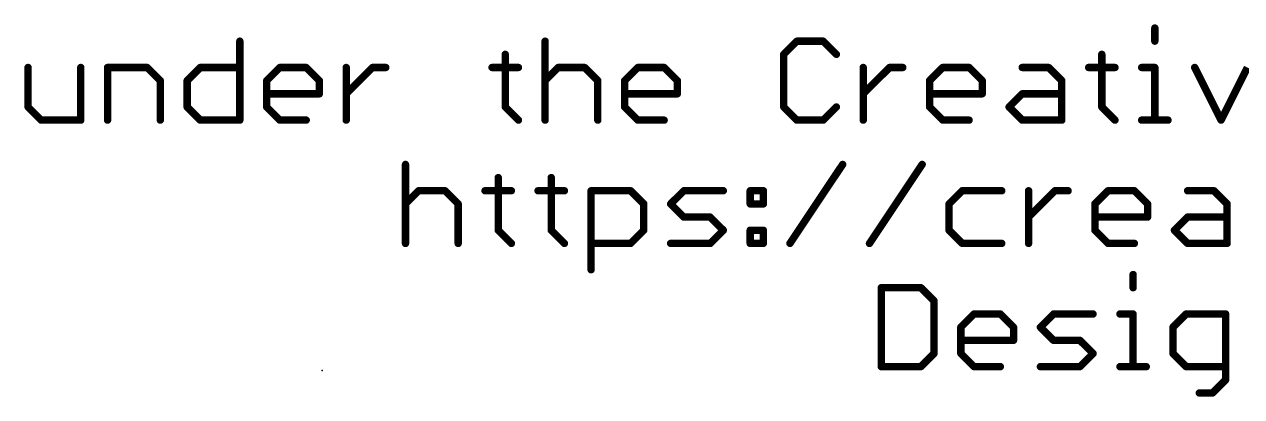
# Model space of a CAD drawing. Extents: x -15 to 92, y -11 to 29.
# Drawn here: x -1.05 to 24, y -10.7 to -3.03 of the extents above; entities that cross this region are included whole.
import ezdxf

# ---------------------------------------------------------------- set-up
doc = ezdxf.new("R2010")
doc.units = 0
doc.layers.add('23', color=7, linetype='CONTINUOUS')
doc.layers.add('51', color=253, linetype='CONTINUOUS')

msp = doc.modelspace()

# ---------------------------------------------------------------- linework, layer by layer
at = {"layer": '23'}
msp.add_point((5.08, -10.16), dxfattribs=at)
at = {"layer": '51', "const_width": 0.1524}
for points in [[(22.2162, -3.1056), (22.2162, -3.3768)], [(3.3839, -3.3768), (3.3839, -5.0038)], [(9.6664, -3.3768), (9.6664, -5.0038)], [(14.849, -3.3768), (14.5779, -3.648)], [(15.3914, -3.3768), (14.849, -3.3768)], [(15.6625, -3.648), (15.3914, -3.3768)], [(8.8461, -3.648), (8.8461, -4.7326)], [(14.5779, -3.648), (14.5779, -4.7326)], [(21.1248, -3.648), (21.1248, -4.7326)], [(-0.9751, -3.9191), (-0.9751, -4.7326)], [(0.1095, -5.0038), (0.1095, -3.9191)], [(0.662, -5.0038), (0.662, -3.9191)], [(0.662, -3.9191), (1.4755, -3.9191)], [(1.4755, -3.9191), (1.7467, -4.1903)], [(2.2992, -4.1903), (2.5704, -3.9191)], [(2.5704, -3.9191), (3.3839, -3.9191)], [(3.9364, -4.1903), (4.2075, -3.9191)], [(4.2075, -3.9191), (4.7499, -3.9191)], [(4.7499, -3.9191), (5.021, -4.1903)], [(5.5735, -5.0038), (5.5735, -3.9191)], [(5.5735, -4.4615), (6.1158, -3.9191)], [(6.1158, -3.9191), (6.387, -3.9191)], [(8.575, -3.9191), (9.1173, -3.9191)], [(9.6664, -4.1903), (9.9376, -3.9191)], [(9.9376, -3.9191), (10.4799, -3.9191)], [(10.4799, -3.9191), (10.7511, -4.1903)], [(11.3036, -4.1903), (11.5747, -3.9191)], [(11.5747, -3.9191), (12.1171, -3.9191)], [(12.1171, -3.9191), (12.3882, -4.1903)], [(16.215, -5.0038), (16.215, -3.9191)], [(16.215, -4.4615), (16.7574, -3.9191)], [(16.7574, -3.9191), (17.0285, -3.9191)], [(17.5793, -4.1903), (17.8505, -3.9191)], [(17.8505, -3.9191), (18.3928, -3.9191)], [(18.3928, -3.9191), (18.664, -4.1903)], [(19.4876, -3.9191), (20.03, -3.9191)], [(20.03, -3.9191), (20.3011, -4.1903)], [(20.8536, -3.9191), (21.396, -3.9191)], [(21.9451, -3.9191), (22.2162, -3.9191)], [(22.2162, -3.9191), (22.2162, -5.0038)], [(23.0365, -3.9191), (23.5788, -5.0038)], [(23.5788, -5.0038), (24.1212, -3.9191)], [(1.7467, -4.1903), (1.7467, -5.0038)], [(2.2992, -4.7326), (2.2992, -4.1903)], [(3.9364, -4.7326), (3.9364, -4.1903)], [(5.021, -4.1903), (5.021, -4.4615)], [(10.7511, -4.1903), (10.7511, -5.0038)], [(11.3036, -4.7326), (11.3036, -4.1903)], [(12.3882, -4.1903), (12.3882, -4.4615)], [(17.5793, -4.7326), (17.5793, -4.1903)], [(18.664, -4.1903), (18.664, -4.4615)], [(20.3011, -4.1903), (20.3011, -5.0038)], [(5.021, -4.4615), (3.9364, -4.4615)], [(12.3882, -4.4615), (11.3036, -4.4615)], [(18.664, -4.4615), (17.5793, -4.4615)], [(19.2165, -4.7326), (19.4876, -4.4615)], [(19.4876, -4.4615), (20.3011, -4.4615)], [(-0.9751, -4.7326), (-0.704, -5.0038)], [(2.5704, -5.0038), (2.2992, -4.7326)], [(4.2075, -5.0038), (3.9364, -4.7326)], [(8.8461, -4.7326), (9.1173, -5.0038)], [(11.5747, -5.0038), (11.3036, -4.7326)], [(14.5779, -4.7326), (14.849, -5.0038)], [(15.3914, -5.0038), (15.6625, -4.7326)], [(17.8505, -5.0038), (17.5793, -4.7326)], [(19.4876, -5.0038), (19.2165, -4.7326)], [(21.1248, -4.7326), (21.396, -5.0038)], [(-0.704, -5.0038), (0.1095, -5.0038)], [(3.3839, -5.0038), (2.5704, -5.0038)], [(4.7499, -5.0038), (4.2075, -5.0038)], [(12.1171, -5.0038), (11.5747, -5.0038)], [(14.849, -5.0038), (15.3914, -5.0038)], [(18.3928, -5.0038), (17.8505, -5.0038)], [(20.3011, -5.0038), (19.4876, -5.0038)], [(21.9451, -5.0038), (22.4874, -5.0038)], [(6.7934, -5.9168), (6.7934, -7.5438)], [(14.7063, -7.5438), (15.7909, -5.9168)], [(16.3434, -7.5438), (17.4281, -5.9168)], [(8.7017, -6.188), (8.7017, -7.2726)], [(9.7931, -6.188), (9.7931, -7.2726)], [(6.7934, -6.7303), (7.0645, -6.4591)], [(7.0645, -6.4591), (7.6069, -6.4591)], [(7.6069, -6.4591), (7.878, -6.7303)], [(8.4305, -6.4591), (8.9728, -6.4591)], [(9.522, -6.4591), (10.0643, -6.4591)], [(10.6134, -8.0861), (10.6134, -6.4591)], [(10.6134, -6.4591), (11.4269, -6.4591)], [(11.4269, -6.4591), (11.698, -6.7303)], [(12.2505, -6.7303), (12.5217, -6.4591)], [(12.5217, -6.4591), (13.3352, -6.4591)], [(13.8877, -6.4591), (14.1589, -6.4591)], [(13.8877, -6.7303), (13.8877, -6.4591)], [(14.1589, -6.4591), (14.1589, -6.7303)], [(18.2518, -6.4591), (17.9806, -6.7303)], [(19.0653, -6.4591), (18.2518, -6.4591)], [(19.6177, -7.5438), (19.6177, -6.4591)], [(19.6177, -7.0015), (20.1601, -6.4591)], [(20.1601, -6.4591), (20.4312, -6.4591)], [(20.982, -6.7303), (21.2532, -6.4591)], [(21.2532, -6.4591), (21.7955, -6.4591)], [(21.7955, -6.4591), (22.0667, -6.7303)], [(22.8904, -6.4591), (23.4327, -6.4591)], [(23.4327, -6.4591), (23.7039, -6.7303)], [(7.878, -6.7303), (7.878, -7.5438)], [(11.698, -6.7303), (11.698, -7.2726)], [(12.5217, -7.0015), (12.2505, -6.7303)], [(14.1589, -6.7303), (13.8877, -6.7303)], [(17.9806, -6.7303), (17.9806, -7.2726)], [(20.982, -7.2726), (20.982, -6.7303)], [(22.0667, -6.7303), (22.0667, -7.0015)], [(23.7039, -6.7303), (23.7039, -7.5438)], [(13.064, -7.0015), (12.5217, -7.0015)], [(13.3352, -7.2726), (13.064, -7.0015)], [(22.0667, -7.0015), (20.982, -7.0015)], [(22.6192, -7.2726), (22.8904, -7.0015)], [(22.8904, -7.0015), (23.7039, -7.0015)], [(8.7017, -7.2726), (8.9728, -7.5438)], [(9.7931, -7.2726), (10.0643, -7.5438)], [(11.698, -7.2726), (11.4269, -7.5438)], [(13.064, -7.5438), (13.3352, -7.2726)], [(13.8877, -7.2726), (14.1589, -7.2726)], [(13.8877, -7.5438), (13.8877, -7.2726)], [(14.1589, -7.2726), (14.1589, -7.5438)], [(17.9806, -7.2726), (18.2518, -7.5438)], [(21.2532, -7.5438), (20.982, -7.2726)], [(22.8904, -7.5438), (22.6192, -7.2726)], [(11.4269, -7.5438), (10.6134, -7.5438)], [(12.2505, -7.5438), (13.064, -7.5438)], [(14.1589, -7.5438), (13.8877, -7.5438)], [(18.2518, -7.5438), (19.0653, -7.5438)], [(21.7955, -7.5438), (21.2532, -7.5438)], [(23.7039, -7.5438), (22.8904, -7.5438)], [(21.7688, -8.1856), (21.7688, -8.4568)], [(16.5862, -8.4568), (16.5862, -10.0838)], [(17.3997, -8.4568), (16.5862, -8.4568)], [(17.6709, -8.728), (17.3997, -8.4568)], [(17.6709, -9.8126), (17.6709, -8.728)], [(18.2234, -9.2703), (18.4945, -8.9991)], [(18.4945, -8.9991), (19.0369, -8.9991)], [(19.0369, -8.9991), (19.308, -9.2703)], [(19.8605, -9.2703), (20.1317, -8.9991)], [(20.1317, -8.9991), (20.9452, -8.9991)], [(21.4977, -8.9991), (21.7688, -8.9991)], [(21.7688, -8.9991), (21.7688, -10.0838)], [(22.8603, -8.9991), (22.5891, -9.2703)], [(23.6738, -8.9991), (22.8603, -8.9991)], [(23.6738, -10.355), (23.6738, -8.9991)], [(18.2234, -9.8126), (18.2234, -9.2703)], [(19.308, -9.2703), (19.308, -9.5415)], [(20.1317, -9.5415), (19.8605, -9.2703)], [(22.5891, -9.2703), (22.5891, -9.8126)], [(19.308, -9.5415), (18.2234, -9.5415)], [(20.674, -9.5415), (20.1317, -9.5415)], [(20.9452, -9.8126), (20.674, -9.5415)], [(17.3997, -10.0838), (17.6709, -9.8126)], [(18.4945, -10.0838), (18.2234, -9.8126)], [(20.674, -10.0838), (20.9452, -9.8126)], [(22.5891, -9.8126), (22.8603, -10.0838)], [(16.5862, -10.0838), (17.3997, -10.0838)], [(19.0369, -10.0838), (18.4945, -10.0838)], [(19.8605, -10.0838), (20.674, -10.0838)], [(21.4977, -10.0838), (22.04, -10.0838)], [(22.8603, -10.0838), (23.6738, -10.0838)], [(23.4026, -10.6261), (23.6738, -10.355)], [(23.1314, -10.6261), (23.4026, -10.6261)]]:
    msp.add_lwpolyline(points, dxfattribs=at)
at = {"layer": '51', "const_width": 0.0762}
for points in [[(22.2543, -3.1056, 1), (22.1781, -3.1056)], [(3.422, -3.3768, 1), (3.3458, -3.3768)], [(9.7045, -3.3768, 1), (9.6283, -3.3768)], [(14.849, -3.3387, 1), (14.849, -3.4149)], [(14.876, -3.4038, 1), (14.8221, -3.3499)], [(15.4183, -3.3499, 1), (15.3644, -3.4038)], [(15.3914, -3.4149, 1), (15.3914, -3.3387)], [(22.1781, -3.3768, 1), (22.2543, -3.3768)], [(8.8842, -3.648, 1), (8.808, -3.648)], [(14.5509, -3.621, 1), (14.6048, -3.6749)], [(14.616, -3.648, 1), (14.5398, -3.648)], [(15.6356, -3.6749, 1), (15.6895, -3.621)], [(21.1629, -3.648, 1), (21.0867, -3.648)], [(-0.937, -3.9191, 1), (-1.0132, -3.9191)], [(0.1476, -3.9191, 1), (0.0714, -3.9191)], [(0.7001, -3.9191, 1), (0.6239, -3.9191)], [(0.662, -3.881, 1), (0.662, -3.9572)], [(1.5025, -3.8922, 1), (1.4486, -3.9461)], [(1.4755, -3.9572, 1), (1.4755, -3.881)], [(2.5704, -3.881, 1), (2.5704, -3.9572)], [(2.5973, -3.9461, 1), (2.5434, -3.8922)], [(3.3839, -3.9572, 1), (3.3839, -3.881)], [(4.2075, -3.881, 1), (4.2075, -3.9572)], [(4.2345, -3.9461, 1), (4.1806, -3.8922)], [(4.7768, -3.8922, 1), (4.7229, -3.9461)], [(4.7499, -3.9572, 1), (4.7499, -3.881)], [(5.6116, -3.9191, 1), (5.5354, -3.9191)], [(6.1158, -3.881, 1), (6.1158, -3.9572)], [(6.1428, -3.9461, 1), (6.0889, -3.8922)], [(6.387, -3.9572, 1), (6.387, -3.881)], [(8.575, -3.881, 1), (8.575, -3.9572)], [(9.1173, -3.9572, 1), (9.1173, -3.881)], [(9.9376, -3.881, 1), (9.9376, -3.9572)], [(9.9645, -3.9461, 1), (9.9106, -3.8922)], [(10.5068, -3.8922, 1), (10.453, -3.9461)], [(10.4799, -3.9572, 1), (10.4799, -3.881)], [(11.5747, -3.881, 1), (11.5747, -3.9572)], [(11.6017, -3.9461, 1), (11.5478, -3.8922)], [(12.144, -3.8922, 1), (12.0901, -3.9461)], [(12.1171, -3.9572, 1), (12.1171, -3.881)], [(16.2531, -3.9191, 1), (16.1769, -3.9191)], [(16.7574, -3.881, 1), (16.7574, -3.9572)], [(16.7843, -3.9461, 1), (16.7304, -3.8922)], [(17.0285, -3.9572, 1), (17.0285, -3.881)], [(17.8505, -3.881, 1), (17.8505, -3.9572)], [(17.8774, -3.9461, 1), (17.8235, -3.8922)], [(18.4198, -3.8922, 1), (18.3659, -3.9461)], [(18.3928, -3.9572, 1), (18.3928, -3.881)], [(19.4876, -3.881, 1), (19.4876, -3.9572)], [(20.0569, -3.8922, 1), (20.003, -3.9461)], [(20.03, -3.9572, 1), (20.03, -3.881)], [(20.8536, -3.881, 1), (20.8536, -3.9572)], [(21.396, -3.9572, 1), (21.396, -3.881)], [(21.9451, -3.881, 1), (21.9451, -3.9572)], [(22.2543, -3.9191, 1), (22.1781, -3.9191)], [(22.2162, -3.9572, 1), (22.2162, -3.881)], [(23.0706, -3.9021, 1), (23.0024, -3.9362)], [(1.7848, -4.1903, 1), (1.7086, -4.1903)], [(1.7198, -4.2172, 1), (1.7736, -4.1634)], [(2.3373, -4.1903, 1), (2.2611, -4.1903)], [(2.2723, -4.1634, 1), (2.3261, -4.2172)], [(3.9745, -4.1903, 1), (3.8983, -4.1903)], [(3.9094, -4.1634, 1), (3.9633, -4.2172)], [(5.0591, -4.1903, 1), (4.9829, -4.1903)], [(4.9941, -4.2172, 1), (5.048, -4.1634)], [(9.6395, -4.1634, 1), (9.6933, -4.2172)], [(10.7892, -4.1903, 1), (10.713, -4.1903)], [(10.7241, -4.2172, 1), (10.778, -4.1634)], [(11.3417, -4.1903, 1), (11.2655, -4.1903)], [(11.2766, -4.1634, 1), (11.3305, -4.2172)], [(12.4263, -4.1903, 1), (12.3501, -4.1903)], [(12.3613, -4.2172, 1), (12.4152, -4.1634)], [(17.6174, -4.1903, 1), (17.5412, -4.1903)], [(17.5524, -4.1634, 1), (17.6063, -4.2172)], [(18.7021, -4.1903, 1), (18.6259, -4.1903)], [(18.637, -4.2172, 1), (18.6909, -4.1634)], [(20.3392, -4.1903, 1), (20.263, -4.1903)], [(20.2742, -4.2172, 1), (20.3281, -4.1634)], [(3.9364, -4.4234, 1), (3.9364, -4.4996)], [(4.9829, -4.4615, 1), (5.0591, -4.4615)], [(5.021, -4.4996, 1), (5.021, -4.4234)], [(5.5466, -4.4345, 1), (5.6005, -4.4884)], [(11.3036, -4.4234, 1), (11.3036, -4.4996)], [(12.3501, -4.4615, 1), (12.4263, -4.4615)], [(12.3882, -4.4996, 1), (12.3882, -4.4234)], [(16.1881, -4.4345, 1), (16.242, -4.4884)], [(17.5793, -4.4234, 1), (17.5793, -4.4996)], [(18.6259, -4.4615, 1), (18.7021, -4.4615)], [(18.664, -4.4996, 1), (18.664, -4.4234)], [(19.4876, -4.4234, 1), (19.4876, -4.4996)], [(19.5146, -4.4884, 1), (19.4607, -4.4345)], [(20.3011, -4.4996, 1), (20.3011, -4.4234)], [(-0.9482, -4.7057, 1), (-1.0021, -4.7596)], [(-1.0132, -4.7326, 1), (-0.937, -4.7326)], [(2.3261, -4.7057, 1), (2.2723, -4.7596)], [(2.2611, -4.7326, 1), (2.3373, -4.7326)], [(3.9633, -4.7057, 1), (3.9094, -4.7596)], [(3.8983, -4.7326, 1), (3.9745, -4.7326)], [(8.8731, -4.7057, 1), (8.8192, -4.7596)], [(8.808, -4.7326, 1), (8.8842, -4.7326)], [(11.3305, -4.7057, 1), (11.2766, -4.7596)], [(11.2655, -4.7326, 1), (11.3417, -4.7326)], [(14.6048, -4.7057, 1), (14.5509, -4.7596)], [(14.5398, -4.7326, 1), (14.616, -4.7326)], [(15.6895, -4.7596, 1), (15.6356, -4.7057)], [(17.6063, -4.7057, 1), (17.5524, -4.7596)], [(17.5412, -4.7326, 1), (17.6174, -4.7326)], [(19.2434, -4.7057, 1), (19.1895, -4.7596)], [(19.1895, -4.7057, 1), (19.2434, -4.7596)], [(21.1517, -4.7057, 1), (21.0979, -4.7596)], [(21.0867, -4.7326, 1), (21.1629, -4.7326)], [(-0.704, -4.9657, 1), (-0.704, -5.0419)], [(-0.7309, -5.0307, 1), (-0.677, -4.9769)], [(0.0714, -5.0038, 1), (0.1476, -5.0038)], [(0.1095, -5.0419, 1), (0.1095, -4.9657)], [(0.6239, -5.0038, 1), (0.7001, -5.0038)], [(1.7086, -5.0038, 1), (1.7848, -5.0038)], [(2.5704, -4.9657, 1), (2.5704, -5.0419)], [(2.5434, -5.0307, 1), (2.5973, -4.9769)], [(3.3458, -5.0038, 1), (3.422, -5.0038)], [(3.3839, -5.0419, 1), (3.3839, -4.9657)], [(4.2075, -4.9657, 1), (4.2075, -5.0419)], [(4.1806, -5.0307, 1), (4.2345, -4.9769)], [(4.7499, -5.0419, 1), (4.7499, -4.9657)], [(5.5354, -5.0038, 1), (5.6116, -5.0038)], [(9.0904, -5.0307, 1), (9.1442, -4.9769)], [(9.6283, -5.0038, 1), (9.7045, -5.0038)], [(10.713, -5.0038, 1), (10.7892, -5.0038)], [(11.5747, -4.9657, 1), (11.5747, -5.0419)], [(11.5478, -5.0307, 1), (11.6017, -4.9769)], [(12.1171, -5.0419, 1), (12.1171, -4.9657)], [(14.849, -4.9657, 1), (14.849, -5.0419)], [(14.8221, -5.0307, 1), (14.876, -4.9769)], [(15.3644, -4.9769, 1), (15.4183, -5.0307)], [(15.3914, -5.0419, 1), (15.3914, -4.9657)], [(16.1769, -5.0038, 1), (16.2531, -5.0038)], [(17.8505, -4.9657, 1), (17.8505, -5.0419)], [(17.8235, -5.0307, 1), (17.8774, -4.9769)], [(18.3928, -5.0419, 1), (18.3928, -4.9657)], [(19.4876, -4.9657, 1), (19.4876, -5.0419)], [(19.4607, -5.0307, 1), (19.5146, -4.9769)], [(20.263, -5.0038, 1), (20.3392, -5.0038)], [(20.3011, -5.0419, 1), (20.3011, -4.9657)], [(21.369, -5.0307, 1), (21.4229, -4.9769)], [(21.9451, -4.9657, 1), (21.9451, -5.0419)], [(22.1781, -5.0038, 1), (22.2543, -5.0038)], [(22.4874, -5.0419, 1), (22.4874, -4.9657)], [(23.5448, -4.9868, 1), (23.6129, -5.0208)], [(23.5448, -5.0208, 1), (23.6129, -4.9868)], [(6.8315, -5.9168, 1), (6.7553, -5.9168)], [(15.8226, -5.9379, 1), (15.7592, -5.8957)], [(17.4598, -5.9379, 1), (17.3964, -5.8957)], [(8.7398, -6.188, 1), (8.6636, -6.188)], [(9.8312, -6.188, 1), (9.755, -6.188)], [(7.0645, -6.421, 1), (7.0645, -6.4972)], [(7.0915, -6.4861, 1), (7.0376, -6.4322)], [(7.6338, -6.4322, 1), (7.5799, -6.4861)], [(7.6069, -6.4972, 1), (7.6069, -6.421)], [(8.4305, -6.421, 1), (8.4305, -6.4972)], [(8.9728, -6.4972, 1), (8.9728, -6.421)], [(9.522, -6.421, 1), (9.522, -6.4972)], [(10.0643, -6.4972, 1), (10.0643, -6.421)], [(10.6515, -6.4591, 1), (10.5753, -6.4591)], [(10.6134, -6.421, 1), (10.6134, -6.4972)], [(11.4538, -6.4322, 1), (11.3999, -6.4861)], [(11.4269, -6.4972, 1), (11.4269, -6.421)], [(12.5217, -6.421, 1), (12.5217, -6.4972)], [(12.5486, -6.4861, 1), (12.4948, -6.4322)], [(13.3352, -6.4972, 1), (13.3352, -6.421)], [(13.8877, -6.421, 1), (13.8877, -6.4972)], [(13.9258, -6.4591, 1), (13.8496, -6.4591)], [(14.197, -6.4591, 1), (14.1208, -6.4591)], [(14.1589, -6.4972, 1), (14.1589, -6.421)], [(18.2518, -6.421, 1), (18.2518, -6.4972)], [(18.2787, -6.4861, 1), (18.2248, -6.4322)], [(19.0653, -6.4972, 1), (19.0653, -6.421)], [(19.6558, -6.4591, 1), (19.5796, -6.4591)], [(20.1601, -6.421, 1), (20.1601, -6.4972)], [(20.187, -6.4861, 1), (20.1331, -6.4322)], [(20.4312, -6.4972, 1), (20.4312, -6.421)], [(21.2532, -6.421, 1), (21.2532, -6.4972)], [(21.2801, -6.4861, 1), (21.2263, -6.4322)], [(21.8225, -6.4322, 1), (21.7686, -6.4861)], [(21.7955, -6.4972, 1), (21.7955, -6.421)], [(22.8904, -6.421, 1), (22.8904, -6.4972)], [(23.4596, -6.4322, 1), (23.4058, -6.4861)], [(23.4327, -6.4972, 1), (23.4327, -6.421)], [(6.7664, -6.7034, 1), (6.8203, -6.7572)], [(7.9161, -6.7303, 1), (7.8399, -6.7303)], [(7.8511, -6.7572, 1), (7.905, -6.7034)], [(11.7361, -6.7303, 1), (11.6599, -6.7303)], [(11.6711, -6.7572, 1), (11.725, -6.7034)], [(12.2775, -6.7034, 1), (12.2236, -6.7572)], [(12.2236, -6.7034, 1), (12.2775, -6.7572)], [(13.8877, -6.6922, 1), (13.8877, -6.7684)], [(13.8496, -6.7303, 1), (13.9258, -6.7303)], [(14.1208, -6.7303, 1), (14.197, -6.7303)], [(14.1589, -6.7684, 1), (14.1589, -6.6922)], [(18.0187, -6.7303, 1), (17.9425, -6.7303)], [(17.9536, -6.7034, 1), (18.0075, -6.7572)], [(21.0201, -6.7303, 1), (20.9439, -6.7303)], [(20.9551, -6.7034, 1), (21.009, -6.7572)], [(22.1048, -6.7303, 1), (22.0286, -6.7303)], [(22.0398, -6.7572, 1), (22.0936, -6.7034)], [(23.742, -6.7303, 1), (23.6658, -6.7303)], [(23.6769, -6.7572, 1), (23.7308, -6.7034)], [(12.5217, -6.9634, 1), (12.5217, -7.0396)], [(12.4948, -7.0284, 1), (12.5486, -6.9745)], [(13.091, -6.9745, 1), (13.0371, -7.0284)], [(13.064, -7.0396, 1), (13.064, -6.9634)], [(19.5908, -6.9745, 1), (19.6447, -7.0284)], [(20.982, -6.9634, 1), (20.982, -7.0396)], [(22.0286, -7.0015, 1), (22.1048, -7.0015)], [(22.0667, -7.0396, 1), (22.0667, -6.9634)], [(22.8904, -6.9634, 1), (22.8904, -7.0396)], [(22.9173, -7.0284, 1), (22.8634, -6.9745)], [(23.7039, -7.0396, 1), (23.7039, -6.9634)], [(8.7286, -7.2457, 1), (8.6747, -7.2996)], [(8.6636, -7.2726, 1), (8.7398, -7.2726)], [(9.8201, -7.2457, 1), (9.7662, -7.2996)], [(9.755, -7.2726, 1), (9.8312, -7.2726)], [(11.6599, -7.2726, 1), (11.7361, -7.2726)], [(11.725, -7.2996, 1), (11.6711, -7.2457)], [(13.3621, -7.2996, 1), (13.3083, -7.2457)], [(13.3083, -7.2996, 1), (13.3621, -7.2457)], [(13.8877, -7.2345, 1), (13.8877, -7.3107)], [(13.9258, -7.2726, 1), (13.8496, -7.2726)], [(14.197, -7.2726, 1), (14.1208, -7.2726)], [(14.1589, -7.3107, 1), (14.1589, -7.2345)], [(18.0075, -7.2457, 1), (17.9536, -7.2996)], [(17.9425, -7.2726, 1), (18.0187, -7.2726)], [(21.009, -7.2457, 1), (20.9551, -7.2996)], [(20.9439, -7.2726, 1), (21.0201, -7.2726)], [(22.6461, -7.2457, 1), (22.5923, -7.2996)], [(22.5923, -7.2457, 1), (22.6461, -7.2996)], [(6.7553, -7.5438, 1), (6.8315, -7.5438)], [(7.8399, -7.5438, 1), (7.9161, -7.5438)], [(8.9459, -7.5707, 1), (8.9998, -7.5169)], [(10.0373, -7.5707, 1), (10.0912, -7.5169)], [(10.6134, -7.5057, 1), (10.6134, -7.5819)], [(11.3999, -7.5169, 1), (11.4538, -7.5707)], [(11.4269, -7.5819, 1), (11.4269, -7.5057)], [(12.2505, -7.5057, 1), (12.2505, -7.5819)], [(13.0371, -7.5169, 1), (13.091, -7.5707)], [(13.064, -7.5819, 1), (13.064, -7.5057)], [(13.8877, -7.5057, 1), (13.8877, -7.5819)], [(13.8496, -7.5438, 1), (13.9258, -7.5438)], [(14.1208, -7.5438, 1), (14.197, -7.5438)], [(14.1589, -7.5819, 1), (14.1589, -7.5057)], [(14.6746, -7.5227, 1), (14.738, -7.5649)], [(16.3117, -7.5227, 1), (16.3751, -7.5649)], [(18.2518, -7.5057, 1), (18.2518, -7.5819)], [(18.2248, -7.5707, 1), (18.2787, -7.5169)], [(19.0653, -7.5819, 1), (19.0653, -7.5057)], [(19.5796, -7.5438, 1), (19.6558, -7.5438)], [(21.2532, -7.5057, 1), (21.2532, -7.5819)], [(21.2263, -7.5707, 1), (21.2801, -7.5169)], [(21.7955, -7.5819, 1), (21.7955, -7.5057)], [(22.8904, -7.5057, 1), (22.8904, -7.5819)], [(22.8634, -7.5707, 1), (22.9173, -7.5169)], [(23.6658, -7.5438, 1), (23.742, -7.5438)], [(23.7039, -7.5819, 1), (23.7039, -7.5057)], [(10.5753, -8.0861, 1), (10.6515, -8.0861)], [(21.8069, -8.1856, 1), (21.7307, -8.1856)], [(16.6243, -8.4568, 1), (16.5481, -8.4568)], [(16.5862, -8.4187, 1), (16.5862, -8.4949)], [(17.4266, -8.4299, 1), (17.3728, -8.4838)], [(17.3997, -8.4949, 1), (17.3997, -8.4187)], [(21.7307, -8.4568, 1), (21.8069, -8.4568)], [(17.709, -8.728, 1), (17.6328, -8.728)], [(17.6439, -8.7549, 1), (17.6978, -8.701)], [(18.4945, -8.961, 1), (18.4945, -9.0372)], [(18.5215, -9.0261, 1), (18.4676, -8.9722)], [(19.0638, -8.9722, 1), (19.0099, -9.0261)], [(19.0369, -9.0372, 1), (19.0369, -8.961)], [(20.1317, -8.961, 1), (20.1317, -9.0372)], [(20.1586, -9.0261, 1), (20.1047, -8.9722)], [(20.9452, -9.0372, 1), (20.9452, -8.961)], [(21.4977, -8.961, 1), (21.4977, -9.0372)], [(21.8069, -8.9991, 1), (21.7307, -8.9991)], [(21.7688, -9.0372, 1), (21.7688, -8.961)], [(22.8603, -8.961, 1), (22.8603, -9.0372)], [(22.8872, -9.0261, 1), (22.8333, -8.9722)], [(23.7119, -8.9991, 1), (23.6357, -8.9991)], [(23.6738, -9.0372, 1), (23.6738, -8.961)], [(18.2615, -9.2703, 1), (18.1853, -9.2703)], [(18.1964, -9.2434, 1), (18.2503, -9.2972)], [(19.3461, -9.2703, 1), (19.2699, -9.2703)], [(19.2811, -9.2972, 1), (19.335, -9.2434)], [(19.8875, -9.2434, 1), (19.8336, -9.2972)], [(19.8336, -9.2434, 1), (19.8875, -9.2972)], [(22.6272, -9.2703, 1), (22.551, -9.2703)], [(22.5622, -9.2434, 1), (22.616, -9.2972)], [(18.2234, -9.5034, 1), (18.2234, -9.5796)], [(19.2699, -9.5415, 1), (19.3461, -9.5415)], [(19.308, -9.5796, 1), (19.308, -9.5034)], [(20.1317, -9.5034, 1), (20.1317, -9.5796)], [(20.1047, -9.5684, 1), (20.1586, -9.5145)], [(20.7009, -9.5145, 1), (20.6471, -9.5684)], [(20.674, -9.5796, 1), (20.674, -9.5034)], [(17.6978, -9.8396, 1), (17.6439, -9.7857)], [(18.2503, -9.7857, 1), (18.1964, -9.8396)], [(20.9721, -9.8396, 1), (20.9182, -9.7857)], [(20.9182, -9.8396, 1), (20.9721, -9.7857)], [(22.616, -9.7857, 1), (22.5622, -9.8396)], [(16.5862, -10.0457, 1), (16.5862, -10.1219)], [(17.3728, -10.0569, 1), (17.4266, -10.1107)], [(17.3997, -10.1219, 1), (17.3997, -10.0457)], [(17.6328, -9.8126, 1), (17.709, -9.8126)], [(18.1853, -9.8126, 1), (18.2615, -9.8126)], [(18.4945, -10.0457, 1), (18.4945, -10.1219)], [(18.4676, -10.1107, 1), (18.5215, -10.0569)], [(19.0369, -10.1219, 1), (19.0369, -10.0457)], [(19.8605, -10.0457, 1), (19.8605, -10.1219)], [(20.6471, -10.0569, 1), (20.7009, -10.1107)], [(20.674, -10.1219, 1), (20.674, -10.0457)], [(21.4977, -10.0457, 1), (21.4977, -10.1219)], [(22.04, -10.1219, 1), (22.04, -10.0457)], [(22.551, -9.8126, 1), (22.6272, -9.8126)], [(22.8603, -10.0457, 1), (22.8603, -10.1219)], [(22.8333, -10.1107, 1), (22.8872, -10.0569)], [(23.6738, -10.1219, 1), (23.6738, -10.0457)], [(16.5481, -10.0838, 1), (16.6243, -10.0838)], [(21.7307, -10.0838, 1), (21.8069, -10.0838)], [(23.6357, -10.355, 1), (23.7119, -10.355)], [(23.7007, -10.3819, 1), (23.6468, -10.328)], [(23.1314, -10.588, 1), (23.1314, -10.6642)], [(23.3757, -10.5992, 1), (23.4295, -10.6531)], [(23.4026, -10.6642, 1), (23.4026, -10.588)]]:
    msp.add_lwpolyline(points, format="xyb", dxfattribs=at)

doc.saveas('drawing.dxf')
